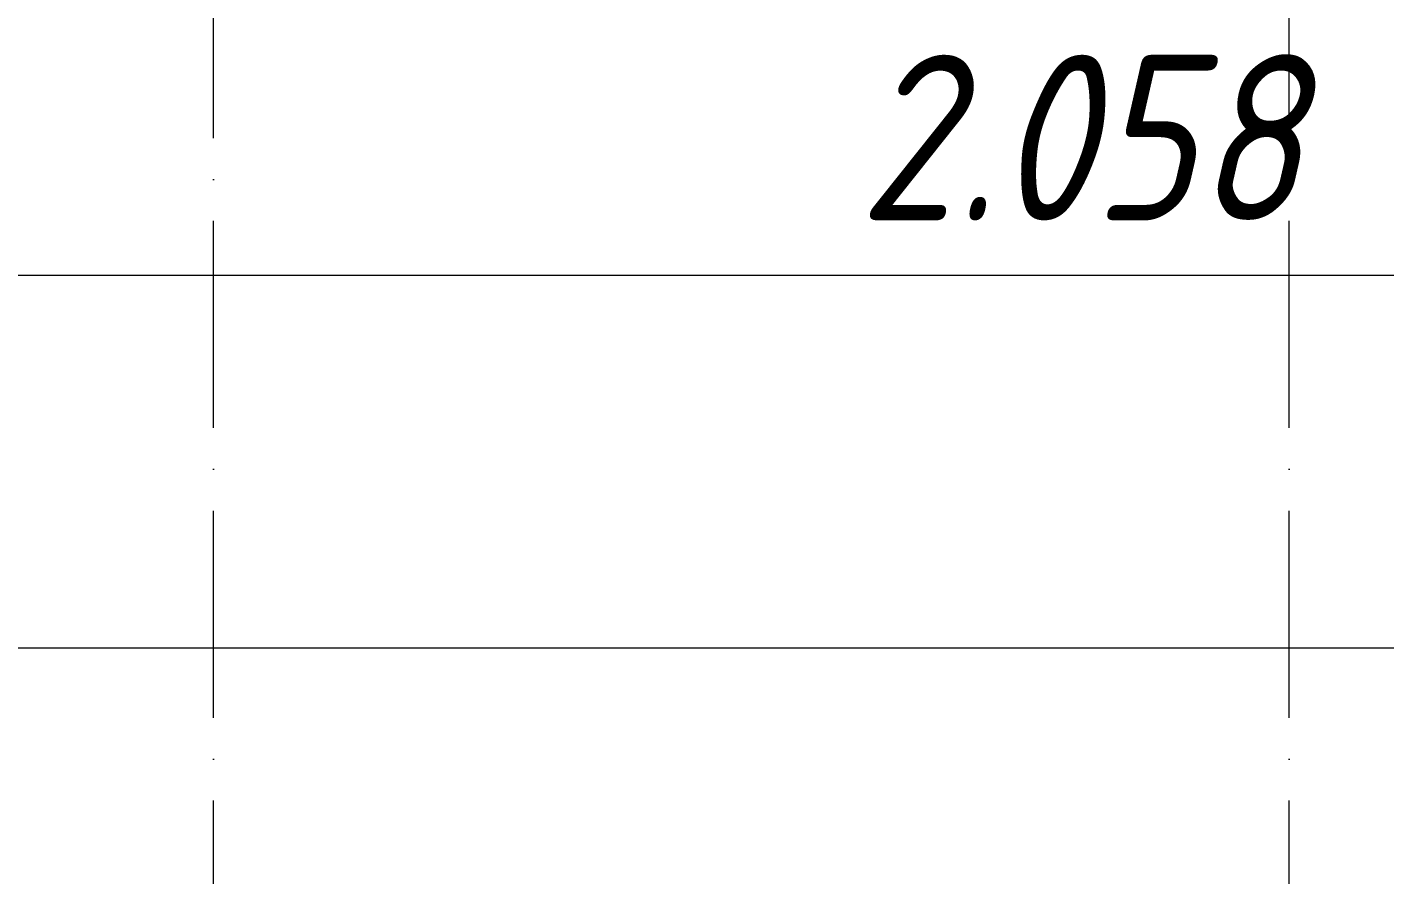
# Model space of a CAD drawing. Header units: millimetres. Extents: x -213536 to 1564669, y 70501 to 942238.
# Drawn here: x -194267 to -190986, y 124285 to 126333 of the extents above; entities that cross this region are included whole.
import ezdxf

# ---------------------------------------------------------------- set-up
doc = ezdxf.new("R2010")
doc.units = ezdxf.units.MM
doc.linetypes.add('50_200_ШТРИХ_1Т_ш5_п1_п1_', pattern=[700, 500, -100, 0, -100])
for name, color, linetype, lineweight in [('0-1', 7, 'Continuous', 5), ('Линии подступенков', 7, 'Continuous', 9), ('Линии свеса', 7, 'Continuous', 9), ('Марки помещений', 7, 'Continuous', 9), ('Оси-2', 7, '50_200_ШТРИХ_1Т_ш5_п1_п1_', 9)]:
    doc.layers.add(name, color=color, linetype=linetype, lineweight=lineweight)
doc.styles.add('ISOCPEUR_I_2', font='isocpeui.ttf', dxfattribs={"width": 0.85, "height": 2.3})

# ---------------------------------------------------------------- blocks, each defined once
blk = doc.blocks.new('0125-Р-ОО-Ш2-АР-о_23_10_2024_rvt-1-АИ2_02_План отделки стен 2-го этажа _Часть 2_')
at = {"layer": 'Линии подступенков'}
for p, q in [((23700, 17750), (16100, 17750)), ((23700, 16850), (16100, 16850))]:
    blk.add_line(p, q, dxfattribs=at)
at = {"layer": 'Линии свеса'}
for p, q in [((23700, 17750), (16100, 17750)), ((23700, 16850), (16100, 16850))]:
    blk.add_line(p, q, dxfattribs=at)
blk = doc.blocks.new('Оси1')
at = {"layer": 'Оси-2'}
for p, q in [((223045.6, 210594.5), (223045.6, 264395.4)), ((225645.6, 210594.5), (225645.6, 264395.4))]:
    blk.add_line(p, q, dxfattribs=at)

msp = doc.modelspace()

# ---------------------------------------------------------------- block references
at = {"color": 2, "lineweight": 30}
msp.add_blockref('Оси1', (-416862.6, -104832.4), dxfattribs=at)
at = {"layer": '0-1'}
msp.add_blockref('0125-Р-ОО-Ш2-АР-о_23_10_2024_rvt-1-АИ2_02_План отделки стен 2-го этажа _Часть 2_', (-210617, 107982.8), dxfattribs=at)

# ---------------------------------------------------------------- texts
at = {"layer": 'Марки помещений', "color": 2, "insert": (-192258.3, 126266.2), "char_height": 400, "width": 767.079, "attachment_point": 1, "style": 'ISOCPEUR_I_2'}
msp.add_mtext('2.058', dxfattribs=at)

doc.saveas('drawing.dxf')
